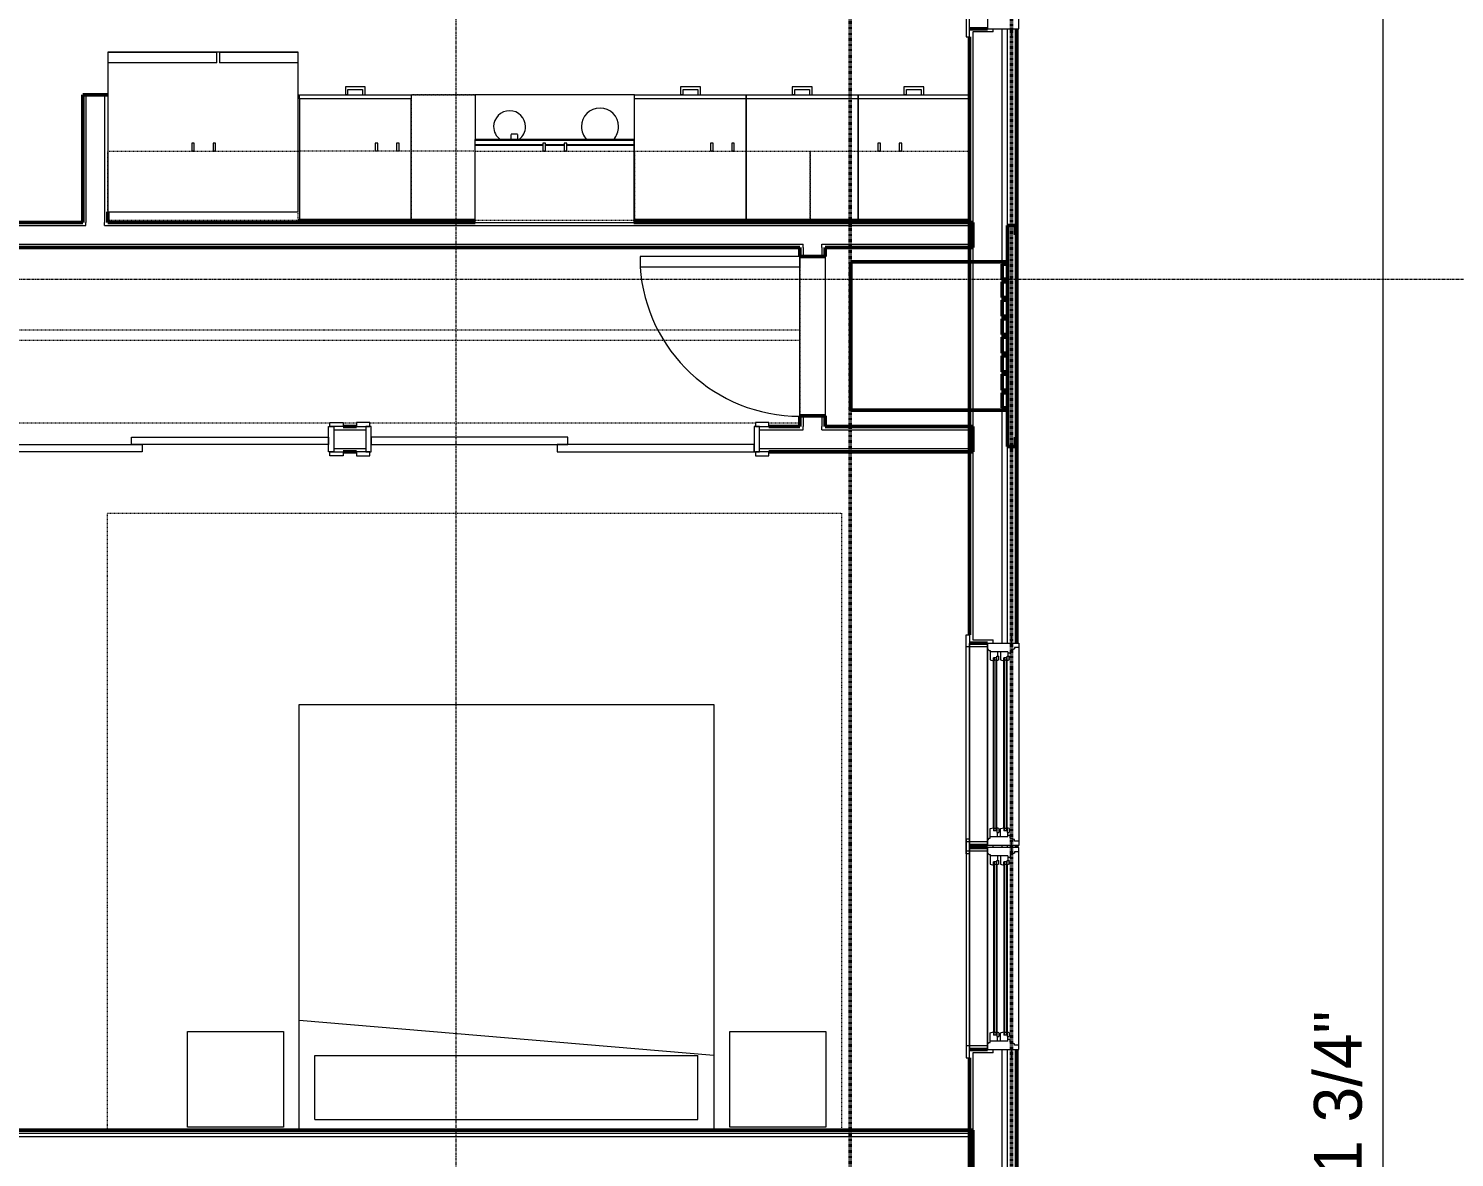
# Model space of a CAD drawing. Header units: inches. Extents: x -4217 to -1814, y 9706 to 12425.
# Drawn here: x -2253.7 to -1985.7, y 11682.1 to 11894.4 of the extents above; entities that cross this region are included whole.
import ezdxf

# ---------------------------------------------------------------- set-up
doc = ezdxf.new("R2010")
doc.units = ezdxf.units.IN
doc.header["$MEASUREMENT"] = 0
for name, pattern in [('Dash', [0.25, 0.125, -0.125]), ('Dash 1_16_', [0.125, 0.0625, -0.0625]), ('Grid Line 1_2_', [0.875, 0.5, -0.125, 0.125, -0.125])]:
    doc.linetypes.add(name, pattern=pattern)
for name, color, linetype, lineweight in [('A-ANNO-DIMS', 211, 'Continuous', 9), ('A-ANNO-DIMS-96', 211, 'Continuous', 9), ('A-DOOR-1', 7, 'Continuous', 9), ('A-DOOR-2', 50, 'Continuous', 20), ('A-DOOR-FRAM-1', 50, 'Continuous', 20), ('A-GENM-3', 250, 'Continuous', 50), ('A-GLAZ-2', 250, 'Continuous', 50), ('A-GLAZ-3', 7, 'Continuous', 9), ('A-GLAZ-4', 50, 'Continuous', 20), ('A-WALL', 113, 'Continuous', 13), ('A-WALL-3', 250, 'Continuous', 50), ('A-WALL-4', 10, 'Continuous', 13), ('C-PROP-LINE-2', 91, 'Dash 1_16_', 50), ('I-FURN-1', 7, 'Continuous', 9), ('I-FURN-HDLN-1', 7, 'Dash', 9), ('I-WALL-3', 2, 'Continuous', 50), ('Q-CASE-3', 7, 'Continuous', 9), ('Q-CASE-4', 7, 'Dash', 9), ('Q-CASE-HDLN-1', 7, 'Dash', 9), ('Q-SPCQ-1', 7, 'Continuous', 9), ('S-GRID-1', 1, 'Grid Line 1_2_', 9)]:
    doc.layers.add(name, color=color, linetype=linetype, lineweight=lineweight)
doc.styles.add('Century Gothic', font='ufonts.com_century-gothic.ttf', dxfattribs={"height": 9})
doc.dimstyles.new('OD__1_8__Tol__', dxfattribs={"dimscale": 12, "dimtxt": 9.397514, "dimasz": 1, "dimexe": 0.75, "dimexo": 0.5, "dimgap": 0.125, "dimtad": 1, "dimdec": 3, "dimrnd": 0.125, "dimzin": 3, "dimdsep": 46, "dimlunit": 4, "dimtxsty": 'Century Gothic', "dimblk1": 'OBLIQUE', "dimblk2": 'OBLIQUE', "dimsah": 1, "dimcen": 0.09, "dimdle": 0.75, "dimazin": 0, "dimtfac": 1, "dimtdec": 4, "dimtix": 1, "dimtmove": 0, "dimatfit": 3, "dimfxl": 1, "dimtvp": 1, "dimtfill": 1, "dimfrac": 2, "dimtolj": 1, "dimtzin": 0, "dimarcsym": 2})

# ---------------------------------------------------------------- blocks, each defined once
blk = doc.blocks.new('DIMBLOCK14-FLOOR PLAN - 2ND FLOOR')
at = {"layer": 'A-ANNO-DIMS-96'}
for p, q in [((-1999.05, 11241.14), (-1999.05, 12124.84)), ((-2066.36, 12115.84), (-1990.05, 12115.84)), ((-1999.05, 12115.84), (-2066.36, 12115.84)), ((-2066.36, 11250.14), (-1990.05, 11250.14)), ((-1999.05, 11250.14), (-2066.36, 11250.14))]:
    blk.add_line(p, q, dxfattribs=at)
at = {"layer": 'A-ANNO-DIMS-96', "lineweight": 50}
for p, q in [((-1999.05, 12115.84), (-2005.05, 12121.84)), ((-1999.05, 12115.84), (-1993.05, 12109.84)), ((-1999.05, 11250.14), (-2005.05, 11256.14)), ((-1999.05, 11250.14), (-1993.05, 11244.14))]:
    blk.add_line(p, q, dxfattribs=at)
at = {"layer": 'A-ANNO-DIMS-96', "color": 0, "insert": (-2012.09, 11652.26), "char_height": 9, "width": 73.7481, "attachment_point": 1, "rotation": 90, "line_spacing_factor": 0.984502, "style": 'Century Gothic', "bg_fill": 3, "box_fill_scale": 1.25, "bg_fill_color": 256, "bg_fill_true_color": 13158600, "bg_fill_transparency": 0}
blk.add_mtext('72\' - 1 3/4"', dxfattribs=at)
blk = doc.blocks.new('_Oblique')
at = {"color": 0, "linetype": 'ByBlock', "lineweight": -2}
blk.add_line((-0.5, -0.5), (0.5, 0.5), dxfattribs=at)

msp = doc.modelspace()

# ---------------------------------------------------------------- linework, layer by layer
at = {"layer": 'A-DOOR-1'}
for p, q in [((-2197.07461, 11820.30491), (-2194.57461, 11820.30491)), ((-2197.07461, 11819.55491), (-2197.07461, 11820.30491)), ((-2194.57461, 11819.55491), (-2197.07461, 11819.55491)), ((-2194.57461, 11820.30491), (-2194.57461, 11819.55491)), ((-2189.57461, 11820.30491), (-2192.07461, 11820.30491)), ((-2192.07461, 11820.30491), (-2192.07461, 11819.55491)), ((-2192.07461, 11819.55491), (-2189.57461, 11819.55491)), ((-2189.57461, 11819.55491), (-2189.57461, 11820.30491)), ((-2114.57461, 11820.30491), (-2117.07461, 11820.30491)), ((-2117.07461, 11820.30491), (-2117.07461, 11819.55491)), ((-2117.07461, 11819.55491), (-2114.57461, 11819.55491)), ((-2114.57461, 11819.55491), (-2114.57461, 11820.30491)), ((-2197.07461, 11814.80491), (-2194.57461, 11814.80491)), ((-2197.07461, 11814.05491), (-2197.07461, 11814.80491)), ((-2194.57461, 11814.05491), (-2197.07461, 11814.05491)), ((-2194.57461, 11814.80491), (-2194.57461, 11814.05491)), ((-2189.57461, 11814.80491), (-2192.07461, 11814.80491)), ((-2192.07461, 11814.80491), (-2192.07461, 11814.05491)), ((-2192.07461, 11814.05491), (-2189.57461, 11814.05491)), ((-2189.57461, 11814.05491), (-2189.57461, 11814.80491)), ((-2114.57461, 11814.80491), (-2117.07461, 11814.80491)), ((-2117.07461, 11814.80491), (-2117.07461, 11814.05491)), ((-2117.07461, 11814.05491), (-2114.57461, 11814.05491)), ((-2114.57461, 11814.05491), (-2114.57461, 11814.80491))]:
    msp.add_line(p, q, dxfattribs=at)
msp.add_arc((-2108.72374, 11851.55491), 30.06659, 183.8140748, 270, dxfattribs=at)
at = {"layer": 'A-DOOR-2'}
for p, q in [((-2138.72374, 11851.55491), (-2138.72374, 11849.55491)), ((-2108.72374, 11851.55491), (-2138.72374, 11851.55491)), ((-2108.72374, 11851.55491), (-2108.72374, 11849.55491)), ((-2108.72374, 11849.55491), (-2138.72374, 11849.55491)), ((-2269.32461, 11816.17991), (-2232.32461, 11816.17991)), ((-2234.32461, 11817.55491), (-2197.32461, 11817.55491)), ((-2234.32461, 11816.17991), (-2234.32461, 11817.55491)), ((-2197.32461, 11816.17991), (-2234.32461, 11816.17991)), ((-2232.32461, 11816.17991), (-2232.32461, 11814.80491)), ((-2197.32461, 11817.55491), (-2197.32461, 11816.17991)), ((-2152.32461, 11817.55491), (-2189.32461, 11817.55491)), ((-2189.32461, 11817.55491), (-2189.32461, 11816.17991)), ((-2189.32461, 11816.17991), (-2152.32461, 11816.17991)), ((-2117.32461, 11816.17991), (-2154.32461, 11816.17991)), ((-2154.32461, 11816.17991), (-2154.32461, 11814.80491)), ((-2152.32461, 11816.17991), (-2152.32461, 11817.55491)), ((-2117.32461, 11814.80491), (-2117.32461, 11816.17991)), ((-2232.32461, 11814.80491), (-2269.32461, 11814.80491)), ((-2154.32461, 11814.80491), (-2117.32461, 11814.80491))]:
    msp.add_line(p, q, dxfattribs=at)
at = {"layer": 'A-DOOR-FRAM-1'}
for p, q in [((-2197.32461, 11819.55491), (-2196.32461, 11819.55491)), ((-2197.32461, 11814.80491), (-2197.32461, 11819.55491)), ((-2196.32461, 11819.55491), (-2196.32461, 11814.80491)), ((-2189.32461, 11819.55491), (-2190.32461, 11819.55491)), ((-2190.32461, 11819.55491), (-2190.32461, 11814.80491)), ((-2189.32461, 11814.80491), (-2189.32461, 11819.55491)), ((-2116.32461, 11819.55491), (-2117.32461, 11819.55491)), ((-2117.32461, 11819.55491), (-2117.32461, 11814.80491)), ((-2116.32461, 11814.80491), (-2116.32461, 11819.55491)), ((-2196.32461, 11814.80491), (-2197.32461, 11814.80491)), ((-2190.32461, 11814.80491), (-2189.32461, 11814.80491)), ((-2117.32461, 11814.80491), (-2116.32461, 11814.80491))]:
    msp.add_line(p, q, dxfattribs=at)
at = {"layer": 'A-GENM-3'}
msp.add_line((-2099.11124, 11850.5269), (-2099.11124, 11822.6519), dxfattribs=at)
at = {"layer": 'A-GLAZ-3'}
for p, q in [((-2077.42374, 11933.96361), (-2077.42374, 11892.81518)), ((-2076.79874, 11892.81518), (-2076.79874, 11933.96361)), ((-2077.42374, 11892.81518), (-2076.79874, 11892.81518)), ((-2077.42374, 11780.36361), (-2076.79874, 11780.36361)), ((-2077.42374, 11739.21518), (-2077.42374, 11780.36361)), ((-2076.79874, 11778.11361), (-2077.42374, 11778.11361)), ((-2076.79874, 11780.36361), (-2076.79874, 11739.21518)), ((-2076.79874, 11740.84018), (-2076.79874, 11778.73861)), ((-2076.79874, 11741.96361), (-2077.42374, 11741.96361)), ((-2077.42374, 11741.96361), (-2077.42374, 11700.81518)), ((-2076.79874, 11741.46518), (-2077.42374, 11741.46518)), ((-2076.79874, 11700.81518), (-2076.79874, 11741.96361)), ((-2076.79874, 11739.71361), (-2077.42374, 11739.71361)), ((-2076.79874, 11739.21518), (-2077.42374, 11739.21518)), ((-2076.79874, 11740.33861), (-2076.79874, 11702.44018)), ((-2076.79874, 11703.06518), (-2077.42374, 11703.06518)), ((-2077.42374, 11700.81518), (-2076.79874, 11700.81518))]:
    msp.add_line(p, q, dxfattribs=at)
at = {"layer": 'A-WALL'}
for p, q in [((-2076.17374, 11686.6144), (-2438.68746, 11686.6144)), ((-2076.17374, 11685.9894), (-2438.06246, 11685.9894))]:
    msp.add_line(p, q, dxfattribs=at)
at = {"layer": 'A-WALL-3'}
for p, q in [((-2076.79874, 11892.81518), (-2076.79874, 11780.36361)), ((-2238.77574, 11881.95491), (-2243.52574, 11881.95491)), ((-2243.52574, 11881.95491), (-2243.52574, 11857.95491)), ((-2238.77574, 11857.95491), (-2238.77574, 11859.95491)), ((-2243.52574, 11857.95491), (-2268.0509, 11857.95491)), ((-2169.77574, 11857.95491), (-2238.77574, 11857.95491)), ((-2169.77574, 11858.32991), (-2203.02574, 11858.32991)), ((-2203.02574, 11858.32991), (-2203.02574, 11857.95491)), ((-2203.02574, 11857.95491), (-2169.77574, 11857.95491)), ((-2076.79874, 11858.32991), (-2139.89385, 11858.32991)), ((-2076.17374, 11857.95491), (-2139.89385, 11857.95491)), ((-2139.89385, 11857.95491), (-2076.79874, 11857.95491)), ((-2076.79874, 11857.95491), (-2076.79874, 11858.32991)), ((-2076.17374, 11853.20491), (-2076.17374, 11857.95491)), ((-2266.08338, 11853.20491), (-2108.72374, 11853.20491)), ((-2108.72374, 11853.20491), (-2108.72374, 11851.55491)), ((-2103.97374, 11853.20491), (-2076.17374, 11853.20491)), ((-2103.97374, 11851.55491), (-2103.97374, 11853.20491)), ((-2108.72374, 11851.55491), (-2103.97374, 11851.55491)), ((-2103.97374, 11821.55491), (-2108.72374, 11821.55491)), ((-2108.72374, 11821.55491), (-2108.72374, 11819.55491)), ((-2103.97374, 11819.55491), (-2103.97374, 11821.55491)), ((-2192.07461, 11819.55491), (-2194.57461, 11819.55491)), ((-2108.72374, 11819.55491), (-2114.57461, 11819.55491)), ((-2076.17374, 11819.55491), (-2103.97374, 11819.55491)), ((-2076.17374, 11814.80491), (-2076.17374, 11819.55491)), ((-2194.57461, 11814.80491), (-2192.07461, 11814.80491)), ((-2114.57461, 11814.80491), (-2076.17374, 11814.80491)), ((-2076.79874, 11700.81518), (-2076.79874, 11665.16361))]:
    msp.add_line(p, q, dxfattribs=at)
at = {"layer": 'A-WALL-4'}
for p, q in [((-2076.17374, 11893.75268), (-2076.17374, 11779.42611)), ((-2242.90074, 11881.95491), (-2242.90074, 11857.95491)), ((-2239.40074, 11881.95491), (-2239.40074, 11857.95491)), ((-2267.79201, 11857.32991), (-2242.90074, 11857.32991)), ((-2242.90074, 11857.32991), (-2242.90074, 11857.95491)), ((-2239.40074, 11857.32991), (-2239.40074, 11857.95491)), ((-2239.40074, 11857.32991), (-2076.17374, 11857.32991)), ((-2266.34227, 11853.82991), (-2108.09874, 11853.82991)), ((-2108.09874, 11853.20491), (-2108.09874, 11853.82991)), ((-2108.09874, 11853.20491), (-2108.09874, 11851.55491)), ((-2104.59874, 11853.82991), (-2076.17374, 11853.82991)), ((-2104.59874, 11853.20491), (-2104.59874, 11853.82991)), ((-2104.59874, 11853.20491), (-2104.59874, 11851.55491)), ((-2108.72374, 11821.55491), (-2108.72374, 11851.55491)), ((-2103.97374, 11851.55491), (-2103.97374, 11821.55491)), ((-2108.09874, 11821.55491), (-2108.09874, 11819.55491)), ((-2104.59874, 11821.55491), (-2104.59874, 11819.55491)), ((-2196.32461, 11818.92991), (-2190.32461, 11818.92991)), ((-2116.32461, 11818.92991), (-2108.09874, 11818.92991)), ((-2108.09874, 11818.92991), (-2108.09874, 11819.55491)), ((-2104.59874, 11818.92991), (-2104.59874, 11819.55491)), ((-2104.59874, 11818.92991), (-2076.17374, 11818.92991)), ((-2196.32461, 11815.42991), (-2190.32461, 11815.42991)), ((-2116.32461, 11815.42991), (-2076.17374, 11815.42991)), ((-2076.17374, 11701.75268), (-2076.17374, 11664.22611))]:
    msp.add_line(p, q, dxfattribs=at)
at = {"layer": 'C-PROP-LINE-2'}
msp.add_line((-2099.26202, 11277.2894), (-2099.26202, 12088.5894), dxfattribs=at)
at = {"layer": 'I-FURN-1'}
for p, q in [((-2202.86006, 11767.25433), (-2124.86006, 11767.25433)), ((-2202.86006, 11687.25433), (-2202.86006, 11767.25433)), ((-2124.86006, 11767.25433), (-2124.86006, 11687.25433)), ((-2223.7919, 11705.75433), (-2205.7919, 11705.75433)), ((-2223.7919, 11687.75433), (-2223.7919, 11705.75433)), ((-2205.7919, 11705.75433), (-2205.7919, 11687.75433)), ((-2124.86006, 11701.25433), (-2202.86006, 11707.83395)), ((-2121.86006, 11705.75433), (-2103.86006, 11705.75433)), ((-2121.86006, 11687.75433), (-2121.86006, 11705.75433)), ((-2103.86006, 11705.75433), (-2103.86006, 11687.75433)), ((-2199.86006, 11701.25433), (-2127.86006, 11701.25433)), ((-2199.86006, 11689.25433), (-2199.86006, 11701.25433)), ((-2127.86006, 11689.25433), (-2127.86006, 11701.25433)), ((-2205.7919, 11687.75433), (-2223.7919, 11687.75433)), ((-2124.86006, 11687.25433), (-2202.86006, 11687.25433)), ((-2199.86006, 11689.25433), (-2127.86006, 11689.25433)), ((-2103.86006, 11687.75433), (-2121.86006, 11687.75433))]:
    msp.add_line(p, q, dxfattribs=at)
at = {"layer": 'I-FURN-HDLN-1'}
for p, q in [((-2238.86006, 11803.25433), (-2100.86006, 11803.25433)), ((-2238.86006, 11687.25433), (-2238.86006, 11803.25433)), ((-2100.86006, 11803.25433), (-2100.86006, 11687.25433))]:
    msp.add_line(p, q, dxfattribs=at)
at = {"layer": 'I-WALL-3'}
for p, q in [((-2076.17374, 11687.2394), (-2438.42858, 11687.2394)), ((-2076.17374, 11678.7394), (-2076.17374, 11687.2394))]:
    msp.add_line(p, q, dxfattribs=at)
at = {"layer": 'Q-CASE-3'}
for p, q in [((-2190.40074, 11883.45491), (-2194.15074, 11883.45491)), ((-2194.15074, 11883.45491), (-2194.15074, 11881.95491)), ((-2193.65137, 11881.95491), (-2193.65137, 11882.95554)), ((-2193.65137, 11882.95554), (-2190.90011, 11882.95554)), ((-2190.90011, 11882.95554), (-2190.90011, 11881.95491)), ((-2190.40074, 11881.95491), (-2190.40074, 11883.45491)), ((-2127.40074, 11883.45491), (-2131.15074, 11883.45491)), ((-2131.15074, 11883.45491), (-2131.15074, 11881.95491)), ((-2130.65137, 11881.95491), (-2130.65137, 11882.95554)), ((-2130.65137, 11882.95554), (-2127.90011, 11882.95554)), ((-2127.90011, 11882.95554), (-2127.90011, 11881.95491)), ((-2127.40074, 11881.95491), (-2127.40074, 11883.45491)), ((-2106.40074, 11883.45491), (-2110.15074, 11883.45491)), ((-2110.15074, 11883.45491), (-2110.15074, 11881.95491)), ((-2109.65137, 11881.95491), (-2109.65137, 11882.95554)), ((-2109.65137, 11882.95554), (-2106.90011, 11882.95554)), ((-2106.90011, 11882.95554), (-2106.90011, 11881.95491)), ((-2106.40074, 11881.95491), (-2106.40074, 11883.45491)), ((-2085.40074, 11883.45491), (-2089.15074, 11883.45491)), ((-2089.15074, 11883.45491), (-2089.15074, 11881.95491)), ((-2088.65137, 11881.95491), (-2088.65137, 11882.95554)), ((-2088.65137, 11882.95554), (-2085.90011, 11882.95554)), ((-2085.90011, 11882.95554), (-2085.90011, 11881.95491)), ((-2085.40074, 11881.95491), (-2085.40074, 11883.45491)), ((-2202.77574, 11881.95491), (-2181.77574, 11881.95491)), ((-2202.77574, 11881.20491), (-2202.77574, 11881.95491)), ((-2181.77574, 11881.20491), (-2202.77574, 11881.20491)), ((-2202.77574, 11881.20491), (-2202.77574, 11858.32991)), ((-2193.65137, 11881.95491), (-2194.15074, 11881.95491)), ((-2190.90011, 11881.95491), (-2190.40074, 11881.95491)), ((-2181.77574, 11881.95491), (-2181.77574, 11881.20491)), ((-2181.77574, 11858.32991), (-2181.77574, 11881.20491)), ((-2139.77574, 11881.95491), (-2118.77574, 11881.95491)), ((-2118.77574, 11881.20491), (-2139.77574, 11881.20491)), ((-2130.65137, 11881.95491), (-2131.15074, 11881.95491)), ((-2127.90011, 11881.95491), (-2127.40074, 11881.95491)), ((-2118.77574, 11881.95491), (-2118.77574, 11881.20491)), ((-2118.77574, 11881.95491), (-2097.77574, 11881.95491)), ((-2118.77574, 11881.20491), (-2118.77574, 11881.95491)), ((-2118.77574, 11858.32991), (-2118.77574, 11881.20491)), ((-2097.77574, 11881.20491), (-2118.77574, 11881.20491)), ((-2118.77574, 11881.20491), (-2118.77574, 11858.32991)), ((-2109.65137, 11881.95491), (-2110.15074, 11881.95491)), ((-2106.90011, 11881.95491), (-2106.40074, 11881.95491)), ((-2097.77574, 11881.95491), (-2097.77574, 11881.20491)), ((-2097.77574, 11881.95491), (-2076.79874, 11881.95491)), ((-2097.77574, 11881.20491), (-2097.77574, 11881.95491)), ((-2097.77574, 11858.32991), (-2097.77574, 11881.20491)), ((-2076.79874, 11881.20491), (-2097.77574, 11881.20491)), ((-2097.77574, 11881.20491), (-2097.77574, 11858.32991)), ((-2088.65137, 11881.95491), (-2089.15074, 11881.95491)), ((-2085.90011, 11881.95491), (-2085.40074, 11881.95491)), ((-2161.78361, 11874.55405), (-2162.97573, 11874.55405)), ((-2162.97573, 11873.58969), (-2162.97573, 11874.50489)), ((-2161.78361, 11874.50489), (-2161.78361, 11873.58969)), ((-2222.53729, 11872.82916), (-2223.02574, 11872.82916)), ((-2223.02574, 11872.82916), (-2223.02574, 11871.32991)), ((-2222.53729, 11871.32991), (-2222.53729, 11872.82916)), ((-2218.53729, 11872.82916), (-2219.02574, 11872.82916)), ((-2219.02574, 11872.82916), (-2219.02574, 11871.32991)), ((-2218.53729, 11871.32991), (-2218.53729, 11872.82916)), ((-2188.02574, 11872.82916), (-2188.51418, 11872.82916)), ((-2188.51418, 11872.82916), (-2188.51418, 11871.32991)), ((-2188.02574, 11871.32991), (-2188.02574, 11872.82916)), ((-2184.02574, 11872.82916), (-2184.51418, 11872.82916)), ((-2184.51418, 11872.82916), (-2184.51418, 11871.32991)), ((-2184.02574, 11871.32991), (-2184.02574, 11872.82916)), ((-2139.89385, 11873.55425), (-2169.77574, 11873.55425)), ((-2169.77574, 11873.34861), (-2169.77574, 11873.55425)), ((-2139.89385, 11873.34861), (-2169.77574, 11873.34861)), ((-2169.77574, 11872.56121), (-2169.77574, 11873.34861)), ((-2157.02574, 11872.56121), (-2169.77574, 11872.56121)), ((-2169.77574, 11857.95491), (-2169.77574, 11872.4431)), ((-2169.77574, 11872.4431), (-2157.02574, 11872.4431)), ((-2156.53729, 11872.82916), (-2157.02574, 11872.82916)), ((-2157.02574, 11872.82916), (-2157.02574, 11871.32991)), ((-2156.53729, 11871.32991), (-2156.53729, 11872.82916)), ((-2153.02574, 11872.56121), (-2156.53729, 11872.56121)), ((-2156.53729, 11872.4431), (-2153.02574, 11872.4431)), ((-2152.53729, 11872.82916), (-2153.02574, 11872.82916)), ((-2153.02574, 11872.82916), (-2153.02574, 11871.32991)), ((-2152.53729, 11871.32991), (-2152.53729, 11872.82916)), ((-2139.89385, 11872.56121), (-2152.53729, 11872.56121)), ((-2152.53729, 11872.4431), (-2139.89385, 11872.4431)), ((-2139.89385, 11873.55425), (-2139.89385, 11873.34861)), ((-2139.89385, 11873.34861), (-2139.89385, 11872.56121)), ((-2139.89385, 11872.4431), (-2139.89385, 11857.95491)), ((-2125.03729, 11872.82916), (-2125.52574, 11872.82916)), ((-2125.52574, 11872.82916), (-2125.52574, 11871.32991)), ((-2125.03729, 11871.32991), (-2125.03729, 11872.82916)), ((-2121.03729, 11872.82916), (-2121.52574, 11872.82916)), ((-2121.52574, 11872.82916), (-2121.52574, 11871.32991)), ((-2121.03729, 11871.32991), (-2121.03729, 11872.82916)), ((-2093.53729, 11872.82916), (-2094.02574, 11872.82916)), ((-2094.02574, 11872.82916), (-2094.02574, 11871.32991)), ((-2093.53729, 11871.32991), (-2093.53729, 11872.82916)), ((-2089.53729, 11872.82916), (-2090.02574, 11872.82916)), ((-2090.02574, 11872.82916), (-2090.02574, 11871.32991)), ((-2089.53729, 11871.32991), (-2089.53729, 11872.82916)), ((-2222.53729, 11871.32991), (-2223.02574, 11871.32991)), ((-2218.53729, 11871.32991), (-2219.02574, 11871.32991)), ((-2188.02574, 11871.32991), (-2188.51418, 11871.32991)), ((-2184.02574, 11871.32991), (-2184.51418, 11871.32991)), ((-2156.53729, 11871.32991), (-2157.02574, 11871.32991)), ((-2152.53729, 11871.32991), (-2153.02574, 11871.32991)), ((-2125.03729, 11871.32991), (-2125.52574, 11871.32991)), ((-2121.03729, 11871.32991), (-2121.52574, 11871.32991)), ((-2093.53729, 11871.32991), (-2094.02574, 11871.32991)), ((-2089.53729, 11871.32991), (-2090.02574, 11871.32991)), ((-2169.77574, 11857.95491), (-2139.89385, 11857.95491))]:
    msp.add_line(p, q, dxfattribs=at)
at = {"layer": 'Q-CASE-4'}
for p, q in [((-2181.77574, 11881.95491), (-2181.77574, 11858.32991)), ((-2169.77574, 11881.95491), (-2181.77574, 11881.95491)), ((-2238.77574, 11858.32991), (-2238.77574, 11871.32991)), ((-2238.77574, 11871.32991), (-2202.77574, 11871.32991)), ((-2202.77574, 11871.32991), (-2202.77574, 11858.32991)), ((-2169.77574, 11871.32991), (-2202.77574, 11871.32991)), ((-2202.77574, 11871.32991), (-2202.77574, 11858.32991)), ((-2169.77574, 11858.32991), (-2169.77574, 11871.32991)), ((-2169.77574, 11871.32991), (-2139.77574, 11871.32991)), ((-2169.77574, 11858.32991), (-2169.77574, 11871.32991)), ((-2139.77574, 11871.32991), (-2139.77574, 11858.32991)), ((-2139.77574, 11858.32991), (-2139.77574, 11871.32991)), ((-2139.77574, 11871.32991), (-2106.77574, 11871.32991)), ((-2106.77574, 11858.32991), (-2106.77574, 11871.32991)), ((-2106.77574, 11871.32991), (-2076.77574, 11871.32991)), ((-2106.77574, 11871.32991), (-2106.77574, 11858.32991)), ((-2076.77574, 11871.32991), (-2076.77574, 11858.32991)), ((-2202.77574, 11858.32991), (-2238.77574, 11858.32991)), ((-2202.77574, 11858.32991), (-2169.77574, 11858.32991)), ((-2139.77574, 11858.32991), (-2169.77574, 11858.32991)), ((-2106.77574, 11858.32991), (-2139.77574, 11858.32991)), ((-2076.77574, 11858.32991), (-2106.77574, 11858.32991))]:
    msp.add_line(p, q, dxfattribs=at)
at = {"layer": 'Q-CASE-HDLN-1'}
for p, q in [((-2203.02574, 11881.95491), (-2169.77574, 11881.95491)), ((-2139.77574, 11881.95491), (-2076.79874, 11881.95491)), ((-2203.02574, 11858.32991), (-2203.02574, 11859.95491)), ((-2266.03586, 11853.20491), (-2108.72374, 11853.20491)), ((-2108.72374, 11853.20491), (-2108.72374, 11820.20491)), ((-2108.72374, 11837.70491), (-2266.03586, 11837.70491)), ((-2108.72374, 11835.70491), (-2266.03586, 11835.70491)), ((-2197.07461, 11820.20491), (-2266.03586, 11820.20491)), ((-2192.07461, 11820.20491), (-2194.57461, 11820.20491)), ((-2117.07461, 11820.20491), (-2189.57461, 11820.20491)), ((-2108.72374, 11820.20491), (-2114.57461, 11820.20491))]:
    msp.add_line(p, q, dxfattribs=at)
at = {"layer": 'Q-SPCQ-1'}
for p, q in [((-2203.02574, 11889.95491), (-2238.77574, 11889.95491)), ((-2238.77574, 11889.95491), (-2238.77574, 11859.95491)), ((-2238.77574, 11889.95491), (-2218.27574, 11889.95491)), ((-2238.77574, 11889.95491), (-2238.77574, 11887.95491)), ((-2218.27574, 11887.95491), (-2238.77574, 11887.95491)), ((-2218.27574, 11887.95491), (-2218.27574, 11889.95491)), ((-2217.77574, 11889.95491), (-2203.02574, 11889.95491)), ((-2217.77574, 11889.95491), (-2217.77574, 11887.95491)), ((-2203.02574, 11887.95491), (-2217.77574, 11887.95491)), ((-2203.02574, 11859.95491), (-2203.02574, 11889.95491)), ((-2203.02574, 11887.95491), (-2203.02574, 11889.95491)), ((-2139.77574, 11881.95491), (-2169.77574, 11881.95491)), ((-2169.77574, 11881.95491), (-2169.77574, 11873.55425)), ((-2139.77574, 11858.32991), (-2139.77574, 11881.95491)), ((-2169.77574, 11872.56121), (-2169.77574, 11872.4431)), ((-2238.77574, 11859.95491), (-2203.02574, 11859.95491)), ((-2139.77574, 11859.95491), (-2139.89385, 11859.95491))]:
    msp.add_line(p, q, dxfattribs=at)
for centre, radius, start, end in [((-2163.27574, 11875.95491), 3, 0, 180), ((-2146.27574, 11875.95491), 3.5, 0, 180), ((-2163.27574, 11875.95491), 3, 180, 233.8773147), ((-2163.27574, 11875.95491), 3, 306.1226853, 0), ((-2146.27574, 11875.95491), 3.5, 180, 223.6110482), ((-2146.27574, 11875.95491), 3.5, 316.4352056, 0), ((-2146.27574, 11875.95491), 3.5, 261.0227573, 278.9772427)]:
    msp.add_arc(centre, radius, start, end, dxfattribs=at)
at = {"layer": 'S-GRID-1'}
msp.add_line((-2173.32374, 9836.17969), (-2173.32374, 12376.79045), dxfattribs=at)

# ---------------------------------------------------------------- dimensions: what is measured, and where the dimension line sits
at = {"layer": 'A-ANNO-DIMS'}
dim = msp.add_linear_dim(base=(-1999.05363, 12115.8394), p1=(-2072.36124, 11250.1394), p2=(-2072.36124, 12115.8394), angle=90, dimstyle='OD__1_8__Tol__', override={"dimpost": '<>', "dimfxl": 865.7}, dxfattribs=at)
dim.commit()
dim.dimension.update_dxf_attribs({"geometry": 'DIMBLOCK14-FLOOR PLAN - 2ND FLOOR', "text_midpoint": (-2005.77864, 11682.9894)})

# ---------------------------------------------------------------- next in the draw order: linework, layer by layer
at = {"layer": 'A-GENM-3'}
for p, q in [((-2069.67374, 11850.5269), (-2099.11124, 11850.5269)), ((-2069.67374, 11850.0894), (-2069.67374, 11850.5269)), ((-2070.67374, 11847.29252), (-2070.67374, 11850.0894)), ((-2070.67374, 11850.0894), (-2069.67374, 11850.0894)), ((-2069.67374, 11847.29252), (-2070.67374, 11847.29252)), ((-2070.67374, 11843.80815), (-2070.67374, 11846.79252)), ((-2070.67374, 11846.79252), (-2069.67374, 11846.79252)), ((-2069.67374, 11846.79252), (-2069.67374, 11847.29252)), ((-2069.67374, 11843.80815), (-2070.67374, 11843.80815)), ((-2070.67374, 11840.32377), (-2070.67374, 11843.30815)), ((-2070.67374, 11843.30815), (-2069.67374, 11843.30815)), ((-2069.67374, 11843.30815), (-2069.67374, 11843.80815)), ((-2069.67374, 11840.32377), (-2070.67374, 11840.32377)), ((-2070.67374, 11836.8394), (-2070.67374, 11839.82377)), ((-2070.67374, 11839.82377), (-2069.67374, 11839.82377)), ((-2069.67374, 11839.82377), (-2069.67374, 11840.32377)), ((-2069.67374, 11836.8394), (-2070.67374, 11836.8394)), ((-2070.67374, 11833.35502), (-2070.67374, 11836.3394)), ((-2070.67374, 11836.3394), (-2069.67374, 11836.3394)), ((-2069.67374, 11836.3394), (-2069.67374, 11836.8394)), ((-2069.67374, 11833.35502), (-2070.67374, 11833.35502)), ((-2070.67374, 11829.87065), (-2070.67374, 11832.85502)), ((-2070.67374, 11832.85502), (-2069.67374, 11832.85502)), ((-2069.67374, 11832.85502), (-2069.67374, 11833.35502)), ((-2069.67374, 11829.87065), (-2070.67374, 11829.87065)), ((-2070.67374, 11826.38627), (-2070.67374, 11829.37065)), ((-2070.67374, 11829.37065), (-2069.67374, 11829.37065)), ((-2069.67374, 11829.37065), (-2069.67374, 11829.87065)), ((-2069.67374, 11826.38627), (-2070.67374, 11826.38627)), ((-2069.67374, 11825.88627), (-2069.67374, 11826.38627)), ((-2070.67374, 11823.0894), (-2070.67374, 11825.88627)), ((-2070.67374, 11825.88627), (-2069.67374, 11825.88627)), ((-2099.11124, 11822.6519), (-2069.67374, 11822.6519)), ((-2069.67374, 11823.0894), (-2070.67374, 11823.0894)), ((-2069.67374, 11822.6519), (-2069.67374, 11823.0894))]:
    msp.add_line(p, q, dxfattribs=at)
at = {"layer": 'A-GLAZ-2'}
for p, q in [((-2067.98624, 11817.57768), (-2067.98624, 11855.60111)), ((-2067.92374, 11855.60111), (-2067.92374, 11817.57768))]:
    msp.add_line(p, q, dxfattribs=at)
at = {"layer": 'A-GLAZ-3'}
for p, q in [((-2076.79874, 11778.73861), (-2073.42374, 11778.73861)), ((-2073.42374, 11778.11361), (-2076.79874, 11778.11361)), ((-2073.42374, 11778.73861), (-2073.42374, 11740.84018)), ((-2072.29874, 11744.09018), (-2072.29874, 11775.48861)), ((-2072.17374, 11776.08236), (-2072.17374, 11775.48861)), ((-2071.79874, 11775.61361), (-2072.17374, 11775.61361)), ((-2072.17374, 11744.09018), (-2072.17374, 11775.48861)), ((-2071.79874, 11776.08236), (-2071.79874, 11775.48861)), ((-2071.79874, 11744.09018), (-2071.79874, 11775.48861)), ((-2071.67374, 11744.09018), (-2071.67374, 11775.48861)), ((-2070.36124, 11744.09018), (-2070.36124, 11775.48861)), ((-2070.23624, 11776.08236), (-2070.23624, 11775.48861)), ((-2069.86124, 11775.61361), (-2070.23624, 11775.61361)), ((-2070.23624, 11744.09018), (-2070.23624, 11775.48861)), ((-2069.86124, 11776.08236), (-2069.86124, 11775.48861)), ((-2069.86124, 11744.09018), (-2069.86124, 11775.48861)), ((-2069.73624, 11744.09018), (-2069.73624, 11775.48861)), ((-2072.17374, 11743.49643), (-2072.17374, 11744.09018)), ((-2071.79874, 11743.96518), (-2072.17374, 11743.96518)), ((-2071.79874, 11743.49643), (-2071.79874, 11744.09018)), ((-2070.23624, 11743.49643), (-2070.23624, 11744.09018)), ((-2069.86124, 11743.96518), (-2070.23624, 11743.96518)), ((-2069.86124, 11743.49643), (-2069.86124, 11744.09018)), ((-2073.42374, 11741.46518), (-2076.79874, 11741.46518)), ((-2073.42374, 11740.84018), (-2076.79874, 11740.84018)), ((-2073.42374, 11740.33861), (-2076.79874, 11740.33861)), ((-2073.42374, 11739.71361), (-2076.79874, 11739.71361)), ((-2073.42374, 11702.44018), (-2073.42374, 11740.33861)), ((-2072.29874, 11737.08861), (-2072.29874, 11705.69018)), ((-2072.17374, 11737.68236), (-2072.17374, 11737.08861)), ((-2071.79874, 11737.21361), (-2072.17374, 11737.21361)), ((-2072.17374, 11737.08861), (-2072.17374, 11705.69018)), ((-2071.79874, 11737.68236), (-2071.79874, 11737.08861)), ((-2071.79874, 11737.08861), (-2071.79874, 11705.69018)), ((-2071.67374, 11737.08861), (-2071.67374, 11705.69018)), ((-2070.36124, 11737.08861), (-2070.36124, 11705.69018)), ((-2070.23624, 11737.68236), (-2070.23624, 11737.08861)), ((-2069.86124, 11737.21361), (-2070.23624, 11737.21361)), ((-2070.23624, 11737.08861), (-2070.23624, 11705.69018)), ((-2069.86124, 11737.68236), (-2069.86124, 11737.08861)), ((-2069.86124, 11737.08861), (-2069.86124, 11705.69018)), ((-2069.73624, 11737.08861), (-2069.73624, 11705.69018)), ((-2072.17374, 11705.09643), (-2072.17374, 11705.69018)), ((-2071.79874, 11705.56518), (-2072.17374, 11705.56518)), ((-2071.79874, 11705.09643), (-2071.79874, 11705.69018)), ((-2070.23624, 11705.09643), (-2070.23624, 11705.69018)), ((-2069.86124, 11705.56518), (-2070.23624, 11705.56518)), ((-2069.86124, 11705.09643), (-2069.86124, 11705.69018)), ((-2073.42374, 11703.06518), (-2076.79874, 11703.06518)), ((-2076.79874, 11702.44018), (-2073.42374, 11702.44018))]:
    msp.add_line(p, q, dxfattribs=at)
at = {"layer": 'A-GLAZ-4'}
for p, q in [((-2073.42374, 11932.40111), (-2073.42374, 11894.37768)), ((-2067.54874, 11894.37768), (-2067.54874, 11932.40111)), ((-2073.42374, 11894.37768), (-2067.54874, 11894.37768)), ((-2068.92374, 11894.37768), (-2068.92374, 11892.87768)), ((-2073.42374, 11778.80111), (-2067.54874, 11778.80111)), ((-2073.42374, 11740.77768), (-2073.42374, 11778.80111)), ((-2068.92374, 11778.80111), (-2068.92374, 11780.30111)), ((-2068.36124, 11777.98861), (-2068.36124, 11777.71393)), ((-2067.54874, 11777.98861), (-2068.36124, 11777.98861)), ((-2067.54874, 11778.80111), (-2067.54874, 11740.77768)), ((-2073.14358, 11777.45736), (-2073.42374, 11777.79125)), ((-2073.14358, 11777.45736), (-2072.92374, 11777.45736)), ((-2072.92374, 11777.45736), (-2072.92374, 11775.64486)), ((-2069.61124, 11777.20736), (-2072.92374, 11777.20736)), ((-2072.92374, 11775.64486), (-2072.29874, 11775.48861)), ((-2071.67374, 11776.08236), (-2072.29874, 11776.08236)), ((-2072.29874, 11775.48861), (-2072.29874, 11776.08236)), ((-2071.67374, 11776.36361), (-2071.32999, 11776.36361)), ((-2071.67374, 11775.49174), (-2071.67374, 11776.36361)), ((-2071.32999, 11775.64486), (-2071.67374, 11775.49174)), ((-2071.54874, 11777.20736), (-2071.54874, 11776.36361)), ((-2071.32999, 11775.64486), (-2071.32999, 11776.36361)), ((-2070.98624, 11777.20736), (-2070.98624, 11775.64486)), ((-2070.98624, 11775.64486), (-2070.36124, 11775.48861)), ((-2069.73624, 11776.08236), (-2070.36124, 11776.08236)), ((-2070.36124, 11775.48861), (-2070.36124, 11776.08236)), ((-2069.73624, 11776.36361), (-2069.39249, 11776.36361)), ((-2069.73624, 11775.49174), (-2069.73624, 11776.36361)), ((-2069.39249, 11775.64486), (-2069.73624, 11775.49174)), ((-2069.61124, 11777.20736), (-2069.61124, 11776.36361)), ((-2069.17374, 11776.92611), (-2069.61124, 11776.92611)), ((-2069.39249, 11775.64486), (-2069.39249, 11776.36361)), ((-2068.36124, 11777.71393), (-2069.17374, 11777.39486)), ((-2069.17374, 11777.39486), (-2069.17374, 11776.92611)), ((-2072.92374, 11743.93393), (-2072.29874, 11744.09018)), ((-2072.92374, 11742.12143), (-2072.92374, 11743.93393)), ((-2072.29874, 11744.09018), (-2072.29874, 11743.49643)), ((-2071.67374, 11743.49643), (-2072.29874, 11743.49643)), ((-2071.32999, 11743.93393), (-2071.67374, 11744.08705)), ((-2071.67374, 11744.08705), (-2071.67374, 11743.21518)), ((-2071.67374, 11743.21518), (-2071.32999, 11743.21518)), ((-2071.54874, 11742.37143), (-2071.54874, 11743.21518)), ((-2071.32999, 11743.93393), (-2071.32999, 11743.21518)), ((-2070.98624, 11743.93393), (-2070.36124, 11744.09018)), ((-2070.98624, 11742.37143), (-2070.98624, 11743.93393)), ((-2070.36124, 11744.09018), (-2070.36124, 11743.49643)), ((-2069.73624, 11743.49643), (-2070.36124, 11743.49643)), ((-2069.39249, 11743.93393), (-2069.73624, 11744.08705)), ((-2069.73624, 11744.08705), (-2069.73624, 11743.21518)), ((-2069.73624, 11743.21518), (-2069.39249, 11743.21518)), ((-2069.61124, 11742.37143), (-2069.61124, 11743.21518)), ((-2069.39249, 11743.93393), (-2069.39249, 11743.21518)), ((-2073.14358, 11742.12143), (-2073.42374, 11741.78755)), ((-2067.54874, 11740.77768), (-2073.42374, 11740.77768)), ((-2067.54874, 11740.40111), (-2073.42374, 11740.40111)), ((-2073.42374, 11740.40111), (-2073.42374, 11702.37768)), ((-2073.14358, 11742.12143), (-2072.92374, 11742.12143)), ((-2069.61124, 11742.37143), (-2072.92374, 11742.37143)), ((-2069.17374, 11742.65268), (-2069.61124, 11742.65268)), ((-2069.17374, 11742.18393), (-2069.17374, 11742.65268)), ((-2068.36124, 11741.86486), (-2069.17374, 11742.18393)), ((-2068.92374, 11740.40111), (-2068.92374, 11741.90111)), ((-2068.92374, 11740.77768), (-2068.92374, 11739.27768)), ((-2068.36124, 11741.59018), (-2068.36124, 11741.86486)), ((-2067.54874, 11741.59018), (-2068.36124, 11741.59018)), ((-2067.54874, 11702.37768), (-2067.54874, 11740.40111)), ((-2073.14358, 11739.05736), (-2073.42374, 11739.39125)), ((-2073.14358, 11739.05736), (-2072.92374, 11739.05736)), ((-2072.92374, 11739.05736), (-2072.92374, 11737.24486)), ((-2069.61124, 11738.80736), (-2072.92374, 11738.80736)), ((-2071.67374, 11737.96361), (-2071.32999, 11737.96361)), ((-2071.67374, 11737.09174), (-2071.67374, 11737.96361)), ((-2071.54874, 11738.80736), (-2071.54874, 11737.96361)), ((-2071.32999, 11737.24486), (-2071.32999, 11737.96361)), ((-2070.98624, 11738.80736), (-2070.98624, 11737.24486)), ((-2069.73624, 11737.96361), (-2069.39249, 11737.96361)), ((-2069.73624, 11737.09174), (-2069.73624, 11737.96361)), ((-2069.61124, 11738.80736), (-2069.61124, 11737.96361)), ((-2069.17374, 11738.52611), (-2069.61124, 11738.52611)), ((-2069.39249, 11737.24486), (-2069.39249, 11737.96361)), ((-2068.36124, 11739.31393), (-2069.17374, 11738.99486)), ((-2069.17374, 11738.99486), (-2069.17374, 11738.52611)), ((-2068.36124, 11739.58861), (-2068.36124, 11739.31393)), ((-2067.54874, 11739.58861), (-2068.36124, 11739.58861)), ((-2072.92374, 11737.24486), (-2072.29874, 11737.08861)), ((-2071.67374, 11737.68236), (-2072.29874, 11737.68236)), ((-2072.29874, 11737.08861), (-2072.29874, 11737.68236)), ((-2071.32999, 11737.24486), (-2071.67374, 11737.09174)), ((-2070.98624, 11737.24486), (-2070.36124, 11737.08861)), ((-2069.73624, 11737.68236), (-2070.36124, 11737.68236)), ((-2070.36124, 11737.08861), (-2070.36124, 11737.68236)), ((-2069.39249, 11737.24486), (-2069.73624, 11737.09174)), ((-2072.92374, 11705.53393), (-2072.29874, 11705.69018)), ((-2072.29874, 11705.69018), (-2072.29874, 11705.09643)), ((-2071.32999, 11705.53393), (-2071.67374, 11705.68705)), ((-2071.67374, 11705.68705), (-2071.67374, 11704.81518)), ((-2070.98624, 11705.53393), (-2070.36124, 11705.69018)), ((-2070.36124, 11705.69018), (-2070.36124, 11705.09643)), ((-2069.39249, 11705.53393), (-2069.73624, 11705.68705)), ((-2069.73624, 11705.68705), (-2069.73624, 11704.81518)), ((-2073.14358, 11703.72143), (-2073.42374, 11703.38755)), ((-2073.14358, 11703.72143), (-2072.92374, 11703.72143)), ((-2072.92374, 11703.72143), (-2072.92374, 11705.53393)), ((-2069.61124, 11703.97143), (-2072.92374, 11703.97143)), ((-2071.67374, 11705.09643), (-2072.29874, 11705.09643)), ((-2071.67374, 11704.81518), (-2071.32999, 11704.81518)), ((-2071.54874, 11703.97143), (-2071.54874, 11704.81518)), ((-2071.32999, 11705.53393), (-2071.32999, 11704.81518)), ((-2070.98624, 11703.97143), (-2070.98624, 11705.53393)), ((-2069.73624, 11705.09643), (-2070.36124, 11705.09643)), ((-2069.73624, 11704.81518), (-2069.39249, 11704.81518)), ((-2069.61124, 11703.97143), (-2069.61124, 11704.81518)), ((-2069.17374, 11704.25268), (-2069.61124, 11704.25268)), ((-2069.39249, 11705.53393), (-2069.39249, 11704.81518)), ((-2069.17374, 11703.78393), (-2069.17374, 11704.25268)), ((-2068.36124, 11703.46486), (-2069.17374, 11703.78393)), ((-2068.36124, 11703.19018), (-2068.36124, 11703.46486)), ((-2067.54874, 11703.19018), (-2068.36124, 11703.19018)), ((-2073.42374, 11702.37768), (-2067.54874, 11702.37768)), ((-2068.92374, 11702.37768), (-2068.92374, 11700.87768))]:
    msp.add_line(p, q, dxfattribs=at)
at = {"layer": 'A-WALL-3'}
for p, q in [((-2073.42374, 11894.37768), (-2076.79874, 11894.37768)), ((-2067.92374, 11855.60111), (-2067.92374, 11894.37768)), ((-2069.67374, 11815.82768), (-2069.67374, 11857.35111)), ((-2069.67374, 11857.35111), (-2068.17374, 11857.35111)), ((-2068.17374, 11857.35111), (-2068.17374, 11855.60111)), ((-2068.17374, 11855.60111), (-2067.92374, 11855.60111)), ((-2068.17374, 11815.82768), (-2069.67374, 11815.82768)), ((-2067.92374, 11817.57768), (-2068.17374, 11817.57768)), ((-2068.17374, 11817.57768), (-2068.17374, 11815.82768)), ((-2067.92374, 11778.80111), (-2067.92374, 11817.57768)), ((-2076.79874, 11778.80111), (-2073.42374, 11778.80111)), ((-2073.42374, 11740.77768), (-2076.79874, 11740.77768)), ((-2076.79874, 11740.40111), (-2073.42374, 11740.40111)), ((-2067.92374, 11740.40111), (-2067.92374, 11740.77768)), ((-2073.42374, 11702.37768), (-2076.79874, 11702.37768)), ((-2067.92374, 11663.60111), (-2067.92374, 11702.37768))]:
    msp.add_line(p, q, dxfattribs=at)
at = {"layer": 'A-WALL-4'}
for p, q in [((-2072.36124, 11893.75268), (-2076.17374, 11893.75268)), ((-2072.36124, 11893.75268), (-2072.36124, 11894.37768)), ((-2070.67374, 11778.80111), (-2070.67374, 11894.37768)), ((-2069.67374, 11857.35111), (-2069.67374, 11894.37768)), ((-2068.17374, 11857.35111), (-2068.17374, 11894.37768)), ((-2069.67374, 11778.80111), (-2069.67374, 11815.82768)), ((-2068.17374, 11778.80111), (-2068.17374, 11815.82768)), ((-2076.17374, 11779.42611), (-2072.36124, 11779.42611)), ((-2072.36124, 11778.80111), (-2072.36124, 11779.42611)), ((-2072.36124, 11740.40111), (-2072.36124, 11740.77768)), ((-2070.67374, 11740.40111), (-2070.67374, 11740.77768)), ((-2069.67374, 11740.40111), (-2069.67374, 11740.77768)), ((-2068.17374, 11740.40111), (-2068.17374, 11740.77768)), ((-2072.36124, 11701.75268), (-2076.17374, 11701.75268)), ((-2072.36124, 11701.75268), (-2072.36124, 11702.37768)), ((-2070.67374, 11663.60111), (-2070.67374, 11702.37768)), ((-2069.67374, 11663.60111), (-2069.67374, 11702.37768)), ((-2068.17374, 11663.60111), (-2068.17374, 11702.37768))]:
    msp.add_line(p, q, dxfattribs=at)
at = {"layer": 'C-PROP-LINE-2'}
msp.add_line((-2068.92374, 11247.3894), (-2068.92374, 12118.5894), dxfattribs=at)
at = {"layer": 'S-GRID-1'}
msp.add_line((-1814.20638, 11847.1894), (-4168.71446, 11847.1894), dxfattribs=at)

doc.saveas('drawing.dxf')
